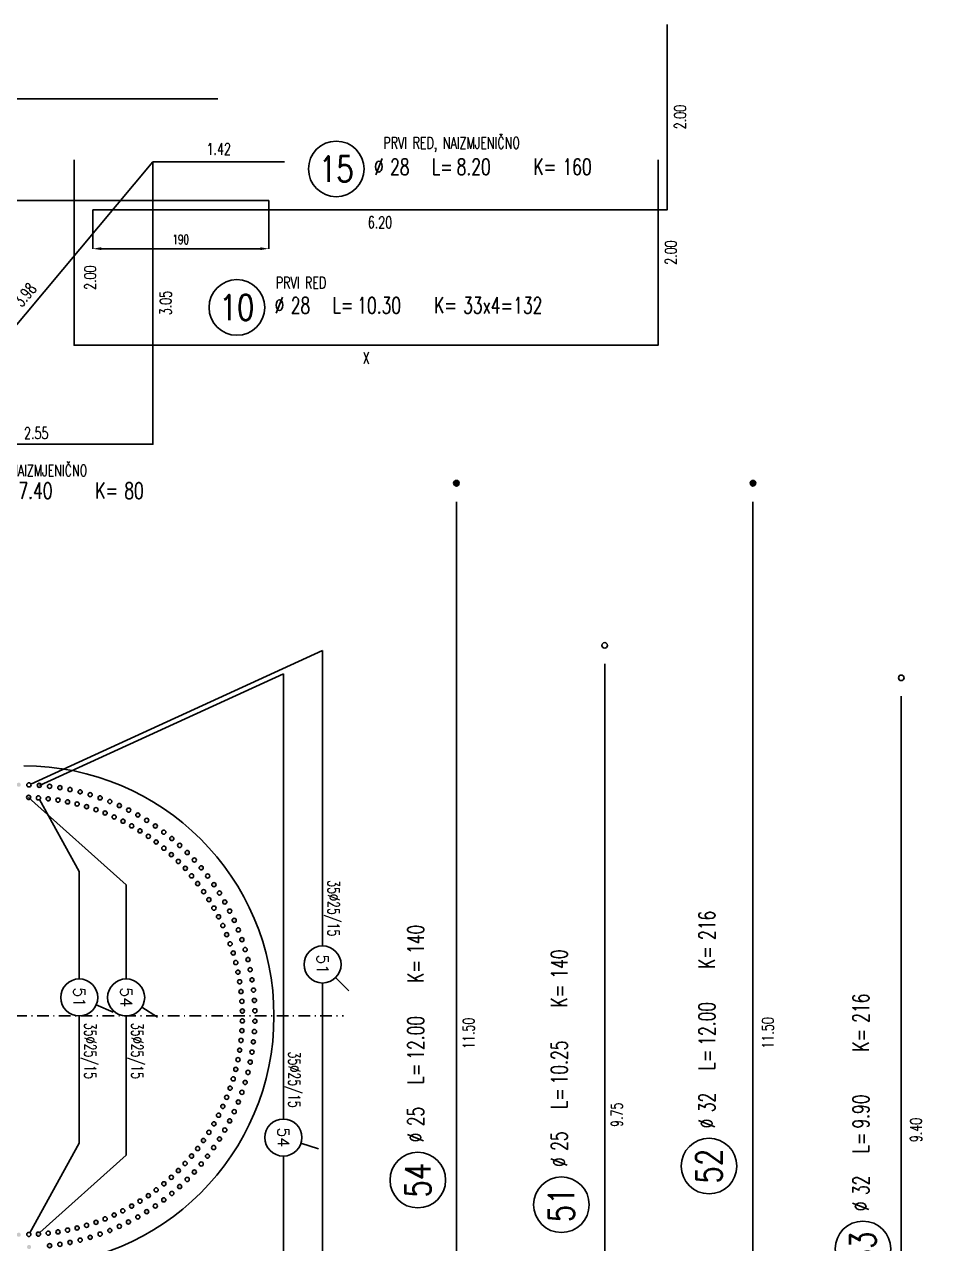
# Model space of a CAD drawing. Extents: x 25615 to 36352, y 68211 to 72666.
# Drawn here: x 34073 to 35069, y 69696 to 71012 of the extents above; entities that cross this region are included whole.
import ezdxf
from ezdxf.enums import TextEntityAlignment as Align

# ---------------------------------------------------------------- set-up
doc = ezdxf.new("R2010")
doc.units = 0
doc.header["$LTSCALE"] = 50
doc.header["$PDMODE"] = 34
doc.header["$PDSIZE"] = 5
doc.linetypes.add('CENTER', pattern=[0.47, 0.25, -0.1, 0.02, -0.1])
doc.layers.get('DEFPOINTS').update_dxf_attribs({"linetype": 'CONTINUOUS'})
for name, color, linetype in [('ARM', 1, 'CONTINUOUS'), ('ARM-I', 6, 'CONTINUOUS'), ('BETON', 7, 'CONTINUOUS'), ('CRTICA', 7, 'CONTINUOUS'), ('KOTE', 4, 'CONTINUOUS'), ('OSI', 2, 'CENTER'), ('TANKO', 8, 'CONTINUOUS')]:
    doc.layers.add(name, color=color, linetype=linetype)
doc.styles.add('KOTE', font='romans.shx', dxfattribs={"width": 0.7})
doc.styles.get("Standard").update_dxf_attribs({"font": 'romans.shx', "width": 0.9})
doc.dimstyles.new('M-50', dxfattribs={"dimscale": 50, "dimtxt": 0.2, "dimasz": 0.185, "dimexe": 0, "dimexo": 0, "dimgap": 0.1, "dimtad": 1, "dimdec": 0, "dimzin": 0, "dimdsep": 46, "dimtxsty": 'KOTE', "dimcen": 0.09, "dimclrd": 256, "dimclre": 256, "dimclrt": 2, "dimadec": 0, "dimazin": 0, "dimtfac": 1, "dimtdec": 0, "dimtix": 1, "dimtmove": 2, "dimatfit": 3, "dimfxl": 0, "dimtolj": 1, "dimtzin": 0, "dimarcsym": 0})

# ---------------------------------------------------------------- blocks, each defined once
blk = doc.blocks.new('POZ')
at = {"layer": 'ARM-I'}
blk.add_circle((0, 0), 0.6, dxfattribs=at)
at = {"layer": 'ARM', "width": 0.7}
for s, p in [('%%c', (0.814, -0.125)), ('L=', (2.064, -0.125)), ('K=', (4.256, -0.125))]:
    blk.add_text(s, height=0.35, dxfattribs=at).set_placement(p)
for tag, p in [('VA', (0.879, 0.435)), ('FI', (1.162, -0.13)), ('DUZ', (2.598, -0.13)), ('KOM', (4.881, -0.13))]:
    blk.add_attdef(tag, p, '', height=0.35, dxfattribs=at)
at = {"layer": 'ARM', "width": 0.7, "flags": 1}
for tag, p in [('TIP', (1.038, -0.896)), ('A', (1.162, -1.411)), ('B', (1.162, -1.918)), ('C', (1.162, -2.426)), ('D', (1.162, -2.934)), ('E', (1.162, -3.441)), ('F', (1.162, -3.949)), ('G', (1.162, -4.457)), ('H', (1.162, -4.964)), ('I', (1.162, -5.472)), ('J', (1.162, -5.98)), ('K', (1.162, -6.487)), ('L', (1.162, -6.995)), ('M', (1.162, -7.503)), ('N', (1.162, -8.011))]:
    blk.add_attdef(tag, p, '', height=0.35, dxfattribs=at)
at = {"layer": 'ARM-I', "width": 0.8}
blk.add_attdef('POZ', text='', height=0.55, dxfattribs=at).set_placement((0, 0), align=Align.MIDDLE)
blk = doc.blocks.new('*D336')
at = {"layer": 'DEFPOINTS', "color": 0}
for p in [(34337, 70821.5, 0), (34147, 70811.5, 0), (34147, 70769.4)]:
    blk.add_point(p, dxfattribs=at)
at = {"layer": 'TANKO', "lineweight": -2}
for p, q in [((34337, 70821.5), (34337, 70769.4)), ((34147, 70811.5), (34147, 70769.4)), ((34327.8, 70769.4), (34156.3, 70769.4))]:
    blk.add_line(p, q, dxfattribs=at)
at = {"layer": 'TANKO'}
for points in [[(34156.3, 70771), (34156.3, 70767.9), (34147, 70769.4)], [(34327.8, 70771), (34327.8, 70767.9), (34337, 70769.4)]]:
    blk.add_solid(points, dxfattribs=at)
at = {"layer": 'TANKO', "color": 2, "insert": (34242, 70779.4), "char_height": 10, "attachment_point": 5, "style": 'KOTE'}
blk.add_mtext('\\A1;190', dxfattribs=at)
blk = doc.blocks.new('A$C38F64F95')
at = {"layer": 'TANKO'}
h = blk.add_hatch(color=256, dxfattribs=at)
edge = h.paths.add_edge_path()
edge.add_arc((783.9, 176.4), 2.25, 0, 360)
edge = h.paths.add_edge_path()
edge.add_arc((766.7, 174.1), 2.25, 0, 360)
edge = h.paths.add_edge_path()
edge.add_arc((767.3, 191.5), 2.25, 0, 360)
edge = h.paths.add_edge_path()
edge.add_arc((750.4, 187.7), 2.25, 0, 360)
edge = h.paths.add_edge_path()
edge.add_arc((749.5, 205), 2.25, 0, 360)
edge = h.paths.add_edge_path()
edge.add_arc((733, 199.8), 2.25, 0, 360)
edge = h.paths.add_edge_path()
edge.add_arc((730.6, 216.9), 2.25, 0, 360)
edge = h.paths.add_edge_path()
edge.add_arc((714.6, 210.2), 2.25, 0, 360)
edge = h.paths.add_edge_path()
edge.add_arc((710.6, 227.1), 2.25, 0, 360)
edge = h.paths.add_edge_path()
edge.add_arc((695.3, 219), 2.25, 0, 360)
edge = h.paths.add_edge_path()
edge.add_arc((689.9, 235.4), 2.25, 0, 360)
edge = h.paths.add_edge_path()
edge.add_arc((675.3, 226), 2.25, 0, 360)
edge = h.paths.add_edge_path()
edge.add_arc((668.4, 241.9), 2.25, 0, 360)
edge = h.paths.add_edge_path()
edge.add_arc((654.8, 231.1), 2.25, 0, 360)
edge = h.paths.add_edge_path()
edge.add_arc((646.5, 246.4), 2.25, 0, 360)
edge = h.paths.add_edge_path()
edge.add_arc((633.9, 234.4), 2.25, 0, 360)
edge = h.paths.add_edge_path()
edge.add_arc((624.3, 248.9), 2.25, 0, 360)
edge = h.paths.add_edge_path()
edge.add_arc((612.8, 235.9), 2.25, 0, 360)
edge = h.paths.add_edge_path()
edge.add_arc((602.1, 249.6), 2.25, 0, 360)
edge = h.paths.add_edge_path()
edge.add_arc((590.8, 236.1), 2.25, 0, 360)
edge = h.paths.add_edge_path()
edge.add_arc((579.6, 249.6), 2.25, 0, 360)
edge = h.paths.add_edge_path()
edge.add_arc((568.3, 236.1), 2.25, 0, 360)
edge = h.paths.add_edge_path()
edge.add_arc((557.1, 249.6), 2.25, 0, 360)
edge = h.paths.add_edge_path()
edge.add_arc((545.8, 236.1), 2.25, 0, 360)
edge = h.paths.add_edge_path()
edge.add_arc((534.6, 249.6), 2.25, 0, 360)
edge = h.paths.add_edge_path()
edge.add_arc((523.3, 236.1), 2.25, 0, 360)
edge = h.paths.add_edge_path()
edge.add_arc((512.1, 249.6), 2.25, 0, 360)
edge = h.paths.add_edge_path()
edge.add_arc((500.8, 236.1), 2.25, 0, 360)
h = blk.add_hatch(color=256, dxfattribs=at)
edge = h.paths.add_edge_path()
edge.add_arc((846.4, -71.7), 2.25, 0, 360)
edge = h.paths.add_edge_path()
edge.add_arc((836.3, -57.6), 2.25, 0, 360)
edge = h.paths.add_edge_path()
edge.add_arc((851.9, -49.8), 2.25, 0, 360)
edge = h.paths.add_edge_path()
edge.add_arc((840.5, -36.9), 2.25, 0, 360)
edge = h.paths.add_edge_path()
edge.add_arc((855.3, -27.9), 2.25, 0, 360)
edge = h.paths.add_edge_path()
edge.add_arc((842.9, -15.9), 2.25, 0, 360)
edge = h.paths.add_edge_path()
edge.add_arc((856.9, -5.6), 2.25, 0, 360)
edge = h.paths.add_edge_path()
edge.add_arc((843.4, 5.3), 2.25, 0, 360)
edge = h.paths.add_edge_path()
edge.add_arc((856.4, 16.8), 2.25, 0, 360)
edge = h.paths.add_edge_path()
edge.add_arc((841.9, 26.4), 2.25, 0, 360)
edge = h.paths.add_edge_path()
edge.add_arc((853.8, 39), 2.25, 0, 360)
edge = h.paths.add_edge_path()
edge.add_arc((838.6, 47.3), 2.25, 0, 360)
edge = h.paths.add_edge_path()
edge.add_arc((849.4, 60.9), 2.25, 0, 360)
edge = h.paths.add_edge_path()
edge.add_arc((833.5, 67.9), 2.25, 0, 360)
edge = h.paths.add_edge_path()
edge.add_arc((842.9, 82.4), 2.25, 0, 360)
edge = h.paths.add_edge_path()
edge.add_arc((826.5, 87.8), 2.25, 0, 360)
edge = h.paths.add_edge_path()
edge.add_arc((834.6, 103.2), 2.25, 0, 360)
edge = h.paths.add_edge_path()
edge.add_arc((817.7, 107.1), 2.25, 0, 360)
edge = h.paths.add_edge_path()
edge.add_arc((824.4, 123.1), 2.25, 0, 360)
edge = h.paths.add_edge_path()
edge.add_arc((807.3, 125.5), 2.25, 0, 360)
edge = h.paths.add_edge_path()
edge.add_arc((812.7, 141.8), 2.25, 0, 360)
edge = h.paths.add_edge_path()
edge.add_arc((795.2, 142.9), 2.25, 0, 360)
edge = h.paths.add_edge_path()
edge.add_arc((799, 159.9), 2.25, 0, 360)
edge = h.paths.add_edge_path()
edge.add_arc((781.8, 159.4), 2.25, 0, 360)
h = blk.add_hatch(color=256, dxfattribs=at)
edge = h.paths.add_edge_path()
edge.add_arc((444.5, -236.1), 2.25, 0, 360)
edge = h.paths.add_edge_path()
edge.add_arc((455.8, -249.6), 2.25, 0, 360)
edge = h.paths.add_edge_path()
edge.add_arc((467, -236.1), 2.25, 0, 360)
edge = h.paths.add_edge_path()
edge.add_arc((478.3, -249.6), 2.25, 0, 360)
edge = h.paths.add_edge_path()
edge.add_arc((489.6, -236.1), 2.25, 0, 360)
edge = h.paths.add_edge_path()
edge.add_arc((500.8, -249.6), 2.25, 0, 360)
edge = h.paths.add_edge_path()
edge.add_arc((512.1, -236.1), 2.25, 0, 360)
edge = h.paths.add_edge_path()
edge.add_arc((523.3, -249.6), 2.25, 0, 360)
edge = h.paths.add_edge_path()
edge.add_arc((534.6, -236.1), 2.25, 0, 360)
edge = h.paths.add_edge_path()
edge.add_arc((545.8, -249.6), 2.25, 0, 360)
edge = h.paths.add_edge_path()
edge.add_arc((557.1, -236.1), 2.25, 0, 360)
edge = h.paths.add_edge_path()
edge.add_arc((568.3, -249.6), 2.25, 0, 360)
edge = h.paths.add_edge_path()
edge.add_arc((579.6, -236.1), 2.25, 0, 360)
edge = h.paths.add_edge_path()
edge.add_arc((590.8, -249.6), 2.25, 0, 360)
edge = h.paths.add_edge_path()
edge.add_arc((602.1, -236.1), 2.25, 0, 360)
edge = h.paths.add_edge_path()
edge.add_arc((613.3, -249.3), 2.25, 0, 360)
edge = h.paths.add_edge_path()
edge.add_arc((623.4, -235.4), 2.25, 0, 360)
edge = h.paths.add_edge_path()
edge.add_arc((635.4, -247.9), 2.25, 0, 360)
edge = h.paths.add_edge_path()
edge.add_arc((644.4, -233), 2.25, 0, 360)
edge = h.paths.add_edge_path()
edge.add_arc((657.5, -244.4), 2.25, 0, 360)
edge = h.paths.add_edge_path()
edge.add_arc((665.1, -228.8), 2.25, 0, 360)
edge = h.paths.add_edge_path()
edge.add_arc((679.2, -238.9), 2.25, 0, 360)
edge = h.paths.add_edge_path()
edge.add_arc((685.4, -222.7), 2.25, 0, 360)
edge = h.paths.add_edge_path()
edge.add_arc((700.4, -231.5), 2.25, 0, 360)
edge = h.paths.add_edge_path()
edge.add_arc((705.1, -214.8), 2.25, 0, 360)
edge = h.paths.add_edge_path()
edge.add_arc((720.5, -222.3), 2.25, 0, 360)
edge = h.paths.add_edge_path()
edge.add_arc((723.9, -205.2), 2.25, 0, 360)
edge = h.paths.add_edge_path()
edge.add_arc((740.2, -211.2), 2.25, 0, 360)
edge = h.paths.add_edge_path()
edge.add_arc((741.9, -193.9), 2.25, 0, 360)
edge = h.paths.add_edge_path()
edge.add_arc((758.6, -198.5), 2.25, 0, 360)
edge = h.paths.add_edge_path()
edge.add_arc((758.7, -181.1), 2.25, 0, 360)
edge = h.paths.add_edge_path()
edge.add_arc((775.8, -184.1), 2.25, 0, 360)
edge = h.paths.add_edge_path()
edge.add_arc((774.3, -166.8), 2.25, 0, 360)
edge = h.paths.add_edge_path()
edge.add_arc((791.6, -168.3), 2.25, 0, 360)
edge = h.paths.add_edge_path()
edge.add_arc((788.6, -151.2), 2.25, 0, 360)
edge = h.paths.add_edge_path()
edge.add_arc((805.8, -151.3), 2.25, 0, 360)
edge = h.paths.add_edge_path()
edge.add_arc((801.4, -134.4), 2.25, 0, 360)
edge = h.paths.add_edge_path()
edge.add_arc((818.7, -132.7), 2.25, 0, 360)
edge = h.paths.add_edge_path()
edge.add_arc((812.7, -116.4), 2.25, 0, 360)
edge = h.paths.add_edge_path()
edge.add_arc((829.7, -113.2), 2.25, 0, 360)
edge = h.paths.add_edge_path()
edge.add_arc((822.3, -97.6), 2.25, 0, 360)
edge = h.paths.add_edge_path()
edge.add_arc((839, -92.9), 2.25, 0, 360)
edge = h.paths.add_edge_path()
edge.add_arc((830.2, -77.9), 2.25, 0, 360)
at = {"layer": 'KOTE'}
for centre in [(613.1, 249.4), (624.3, 248.9), (635.4, 247.9), (612.8, 235.9), (623.4, 235.4), (646.5, 246.4), (657.5, 244.4), (668.4, 241.9), (679.2, 238.9), (689.9, 235.4), (633.9, 234.4), (644.4, 233), (654.8, 231.1), (665.1, 228.8), (675.3, 226), (685.4, 222.7), (700.4, 231.5), (710.6, 227.1), (720.7, 222.2), (695.3, 219), (705.1, 214.8), (714.6, 210.2), (730.6, 216.9), (740.2, 211.2), (723.9, 205.2), (733, 199.8), (749.5, 205), (758.6, 198.4), (741.9, 193.9), (750.4, 187.7), (767.3, 191.5), (775.8, 184.1), (758.7, 181.1), (766.7, 174.1), (783.9, 176.4), (774.3, 166.8), (781.8, 159.4), (791.6, 168.3), (799, 159.9), (788.6, 151.2), (795.2, 142.9), (805.9, 151.1), (801.6, 134.2), (812.7, 141.8), (818.7, 132.7), (807.3, 125.5), (812.7, 116.4), (824.4, 123.1), (817.7, 107.1), (829.7, 113.2), (834.6, 103.2), (822.3, 97.6), (839, 92.9), (826.5, 87.8), (830.2, 77.9), (842.9, 82.4), (833.5, 67.9), (846.4, 71.7), (836.3, 57.7), (849.4, 60.9), (838.6, 47.3), (851.8, 50), (853.8, 39), (840.5, 36.9), (841.9, 26.4), (855.4, 27.9), (842.9, 15.9), (856.4, 16.8), (843.4, 5.3), (856.9, 5.6), (843.4, -5.3), (856.9, -5.6), (841.9, -26.4), (842.9, -15.9), (855.3, -27.9), (856.4, -16.8), (840.5, -36.9), (853.8, -39), (838.7, -47.1), (851.9, -49.8), (833.5, -67.9), (836.3, -57.6), (849.4, -60.9), (830.2, -77.9), (846.4, -71.7), (826.5, -87.8), (839, -92.9), (842.9, -82.4), (817.7, -107.1), (822.3, -97.6), (834.6, -103.2), (812.7, -116.4), (829.7, -113.2), (807.3, -125.5), (818.7, -132.7), (824.4, -123.1), (795.1, -143.1), (801.4, -134.4), (812.5, -142), (781.6, -159.2), (788.6, -151.2), (799, -159.8), (805.8, -151.3), (774.3, -166.8), (791.6, -168.3), (758.7, -181.1), (766.7, -174.1), (775.8, -184.1), (783.9, -176.4), (741.9, -193.9), (750.4, -187.7), (758.6, -198.5), (767.3, -191.5), (714.4, -210.3), (723.9, -205.2), (733, -199.8), (740.2, -211.2), (749.5, -205), (685.4, -222.7), (695.3, -219), (705.1, -214.8), (720.5, -222.3), (730.6, -216.9), (613, -235.8), (623.4, -235.4), (633.9, -234.4), (644.4, -233), (654.8, -231.1), (665.1, -228.8), (675.3, -226), (679.2, -238.9), (689.9, -235.4), (700.4, -231.5), (710.6, -227.1), (635.4, -247.9), (646.5, -246.4), (657.5, -244.4), (668.4, -241.9)]:
    blk.add_circle(centre, 2.25, dxfattribs=at)
blk = doc.blocks.new('P')
at = {"layer": 'KOTE'}
blk.add_circle((0, 0), 0.4, dxfattribs=at)
blk.add_attdef('P', text='', height=0.25, dxfattribs=at).set_placement((-0.004, 0.004), align=Align.MIDDLE)

msp = doc.modelspace()

# ---------------------------------------------------------------- hatches: boundary and pattern name
at = {"layer": 'TANKO'}
h = msp.add_hatch(color=256, dxfattribs=at)
edge = h.paths.add_edge_path()
edge.add_arc((34539.4, 70516.3), 3, 0, 360)
h = msp.add_hatch(color=256, dxfattribs=at)
edge = h.paths.add_edge_path()
edge.add_arc((34859.4, 70516.3), 3, 0, 360)

# ---------------------------------------------------------------- linework, layer by layer
at = {"layer": 'ARM-I'}
msp.add_line((33232, 70931.1, 0), (34282, 70931.1, 0), dxfattribs=at)
at = {"layer": 'ARM-I', "elevation": 0}
for points in [[(34767, 71011.5), (34767, 70811.5), (34147, 70811.5)], [(33757, 70558.3), (33957, 70558.3), (34212, 70863.3), (34354, 70863.3)], [(34127, 70865.2), (34127, 70665.2), (34757, 70665.2), (34757, 70865.2)], [(32937, 70821.5), (34337, 70821.5)]]:
    msp.add_lwpolyline(points, dxfattribs=at)
at = {"layer": 'ARM-I'}
for points in [[(34539.4, 70496.3), (34539.4, 69346.3), (34589.4, 69346.3)], [(34859.4, 70496.3), (34859.4, 69346.3), (34909.4, 69346.3)], [(34699.4, 70321.3), (34699.4, 69346.3), (34749.4, 69346.3)], [(35019.4, 70286.3), (35019.4, 69346.3), (35069.4, 69346.3)]]:
    msp.add_lwpolyline(points, dxfattribs=at)
at = {"layer": 'BETON', "ltscale": 10}
msp.add_arc((34072.6, 69941.3, 0), 270, 270, 90, dxfattribs=at)
at = {"layer": 'CRTICA'}
for p, q in [((34409.1, 69982.7, 0), (34423.2, 69968.5, 0)), ((34150.9, 69953.4, 0), (34169.2, 69945.5, 0)), ((34200, 69950.7, 0), (34217, 69940, 0)), ((34371.7, 69804.1), (34390.8, 69798.1))]:
    msp.add_line(p, q, dxfattribs=at)
at = {"layer": 'KOTE'}
for centre in [(34539.4, 70516.3), (34859.4, 70516.3), (34699.4, 70341.3), (35019.4, 70306.3)]:
    msp.add_circle(centre, 3, dxfattribs=at)
at = {"layer": 'OSI'}
msp.add_line((32512.6, 69941.3, 0), (34417.6, 69941.3, 0), dxfattribs=at)
at = {"layer": 'TANKO'}
for p, q in [((34080.3, 70191.5, 0), (34395, 70335.6, 0)), ((34395, 70016.9, 0), (34395, 70335.6, 0)), ((34089.6, 70190.1, 0), (34352.7, 70310.6)), ((34352.7, 70310.6), (34352.7, 69830.1)), ((34077.9, 70177.1, 0), (34183.1, 70082.7)), ((34089.7, 70174.8, 0), (34132.5, 70097.3)), ((34132.5, 70097.3), (34132.5, 69981.3, 0)), ((34183.1, 70082.7), (34183.1, 69981.3, 0)), ((34395, 69552.5), (34395, 69976.9, 0)), ((34132.5, 69803.9), (34132.5, 69941.3, 0)), ((34183.1, 69791), (34183.1, 69941.3, 0)), ((34079.2, 69707.4, 0), (34132.5, 69803.9)), ((34090, 69707.5, 0), (34183.1, 69791)), ((34352.7, 69566.3), (34352.7, 69790.1))]:
    msp.add_line(p, q, dxfattribs=at)
at = {"layer": 'TANKO', "elevation": 0}
msp.add_lwpolyline([(33957, 70558.3), (34212, 70558.3), (34212, 70863.3)], dxfattribs=at)

# ---------------------------------------------------------------- block references
at = {"layer": 'KOTE', "xscale": 50, "yscale": 50, "zscale": 50}
for p, values in [((34409.8, 70855.5), {'POZ': '15', 'FI': '28', 'DUZ': '8.20', 'KOM': '160'}), ((34302.6, 70706, 0), {'POZ': '10', 'FI': '28', 'DUZ': '10.30', 'KOM': '33x4=132'}), ((33937, 70506, 0), {'POZ': '8', 'FI': '28', 'DUZ': '7.40', 'KOM': '80'})]:
    msp.add_blockref('POZ', p, dxfattribs=at).add_auto_attribs(values)
at = {"layer": 'KOTE', "xscale": 50, "yscale": 50, "zscale": 50, "rotation": 90}
for p, values in [((34812, 69779.3), {'POZ': '52', 'FI': '32', 'DUZ': '12.00', 'KOM': '216'}), ((34497.8, 69764.2), {'POZ': '54', 'FI': '25', 'DUZ': '12.00', 'KOM': '140'}), ((34652.7, 69737.6), {'POZ': '51', 'FI': '25', 'DUZ': '10.25', 'KOM': '140'}), ((34978.1, 69689.9), {'POZ': '53', 'FI': '32', 'DUZ': '9.90', 'KOM': '216'})]:
    msp.add_blockref('POZ', p, dxfattribs=at).add_auto_attribs(values)
at = {"layer": 'KOTE'}
ref = msp.add_blockref('P', (34395, 69996.9, 0), dxfattribs=dict(at, xscale=50, yscale=50, zscale=50, rotation=270))
ref.add_attrib('P', '51', dxfattribs={"height": 12.5, "rotation": 270}).set_placement((34395.2, 69997.1, 0), align=Align.MIDDLE)
ref = msp.add_blockref('P', (34132.5, 69961.3, 0), dxfattribs=dict(at, xscale=50, yscale=50, zscale=50, rotation=270))
ref.add_attrib('P', '51', dxfattribs={"height": 12.5, "rotation": 270}).set_placement((34132.7, 69961.5, 0), align=Align.MIDDLE)
ref = msp.add_blockref('P', (34183.1, 69961.3, 0), dxfattribs=dict(at, xscale=50, yscale=50, zscale=50, rotation=270))
ref.add_attrib('P', '54', dxfattribs={"height": 12.5, "rotation": 270}).set_placement((34183.3, 69961.5, 0), align=Align.MIDDLE)
ref = msp.add_blockref('P', (34352.7, 69810.1), dxfattribs=dict(at, xscale=50, yscale=50, zscale=50, rotation=270))
ref.add_attrib('P', '54', dxfattribs={"height": 12.5, "rotation": 270}).set_placement((34352.9, 69810.3), align=Align.MIDDLE)
at = {"layer": 'TANKO'}
msp.add_blockref('A$C38F64F95', (33465.1, 69941.3, 0), dxfattribs=at)

# ---------------------------------------------------------------- texts
at = {"layer": 'KOTE', "style": 'KOTE', "width": 0.7}
for s, rotation, p in [('2.00', 90, (34780.8, 70911.5, 0)), ('2.00', 90, (34770.8, 70765.2, 0)), ('2.00', 90, (34144.3, 70738.1, 0)), ('3.98', 50.1022, (34074, 70719.7, 0)), ('3.05', 90, (34225.8, 70710.8, 0)), ('35%%C25/15', 270, (34406.1, 70057.5, 0)), ('35%%C25/15', 270, (34143.6, 69903.6, 0)), ('35%%C25/15', 270, (34194.2, 69903.6, 0)), ('11.50', 90, (34552.7, 69922.6)), ('11.50', 90, (34875.4, 69923.1)), ('35%%C25/15', 270, (34363.8, 69872.6, 0)), ('9.75', 90, (34712.5, 69834.7)), ('9.40', 90, (35035.3, 69818.3))]:
    msp.add_text(s, height=12.5, rotation=rotation, dxfattribs=at).set_placement(p, align=Align.MIDDLE)
for s, p in [('PRVI RED, NAIZMJENIČNO', (34534.3, 70883.5, 0)), ('1.42', (34283, 70877.1, 0)), ('6.20', (34457, 70797.8, 0)), ('PRVI RED', (34371.8, 70732.7, 0)), ('X', (34442, 70651.4, 0)), ('2.55', (34086.1, 70570.4, 0)), ('TREČI RED, NAIZMJENIČNO', (34064.3, 70529.9, 0))]:
    msp.add_text(s, height=12.5, dxfattribs=at).set_placement(p, align=Align.MIDDLE)

# ---------------------------------------------------------------- dimensions: what is measured, and where the dimension line sits
at = {"layer": 'TANKO'}
dim = msp.add_linear_dim(base=(34147, 70769.4), p1=(34337, 70821.5, 0), p2=(34147, 70811.5, 0), angle=180, dimstyle='M-50', dxfattribs=at)
dim.commit()
dim.dimension.update_dxf_attribs({"geometry": '*D336', "text_midpoint": (34242, 70779.4)})

doc.saveas('drawing.dxf')
